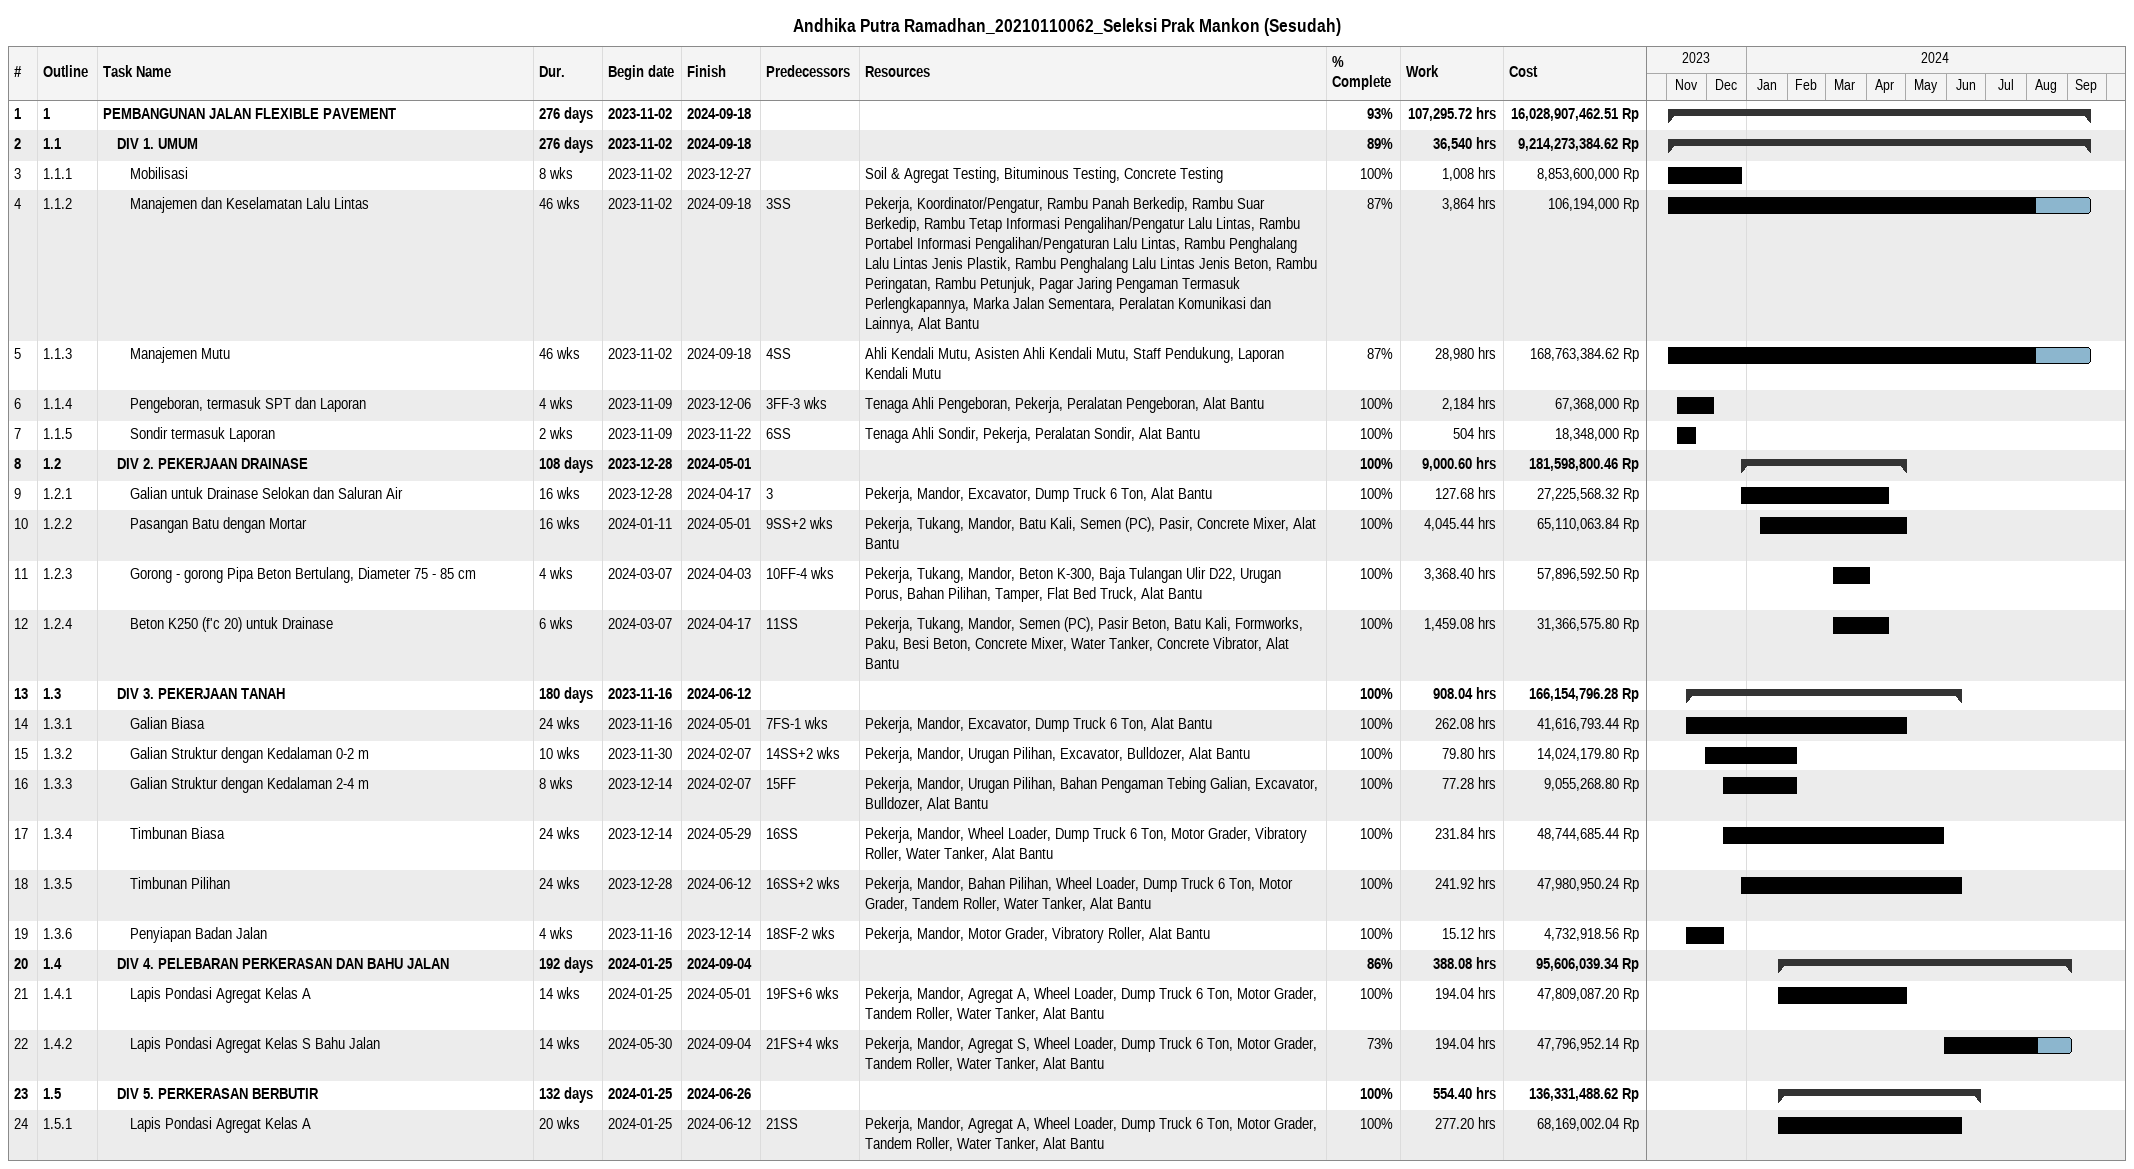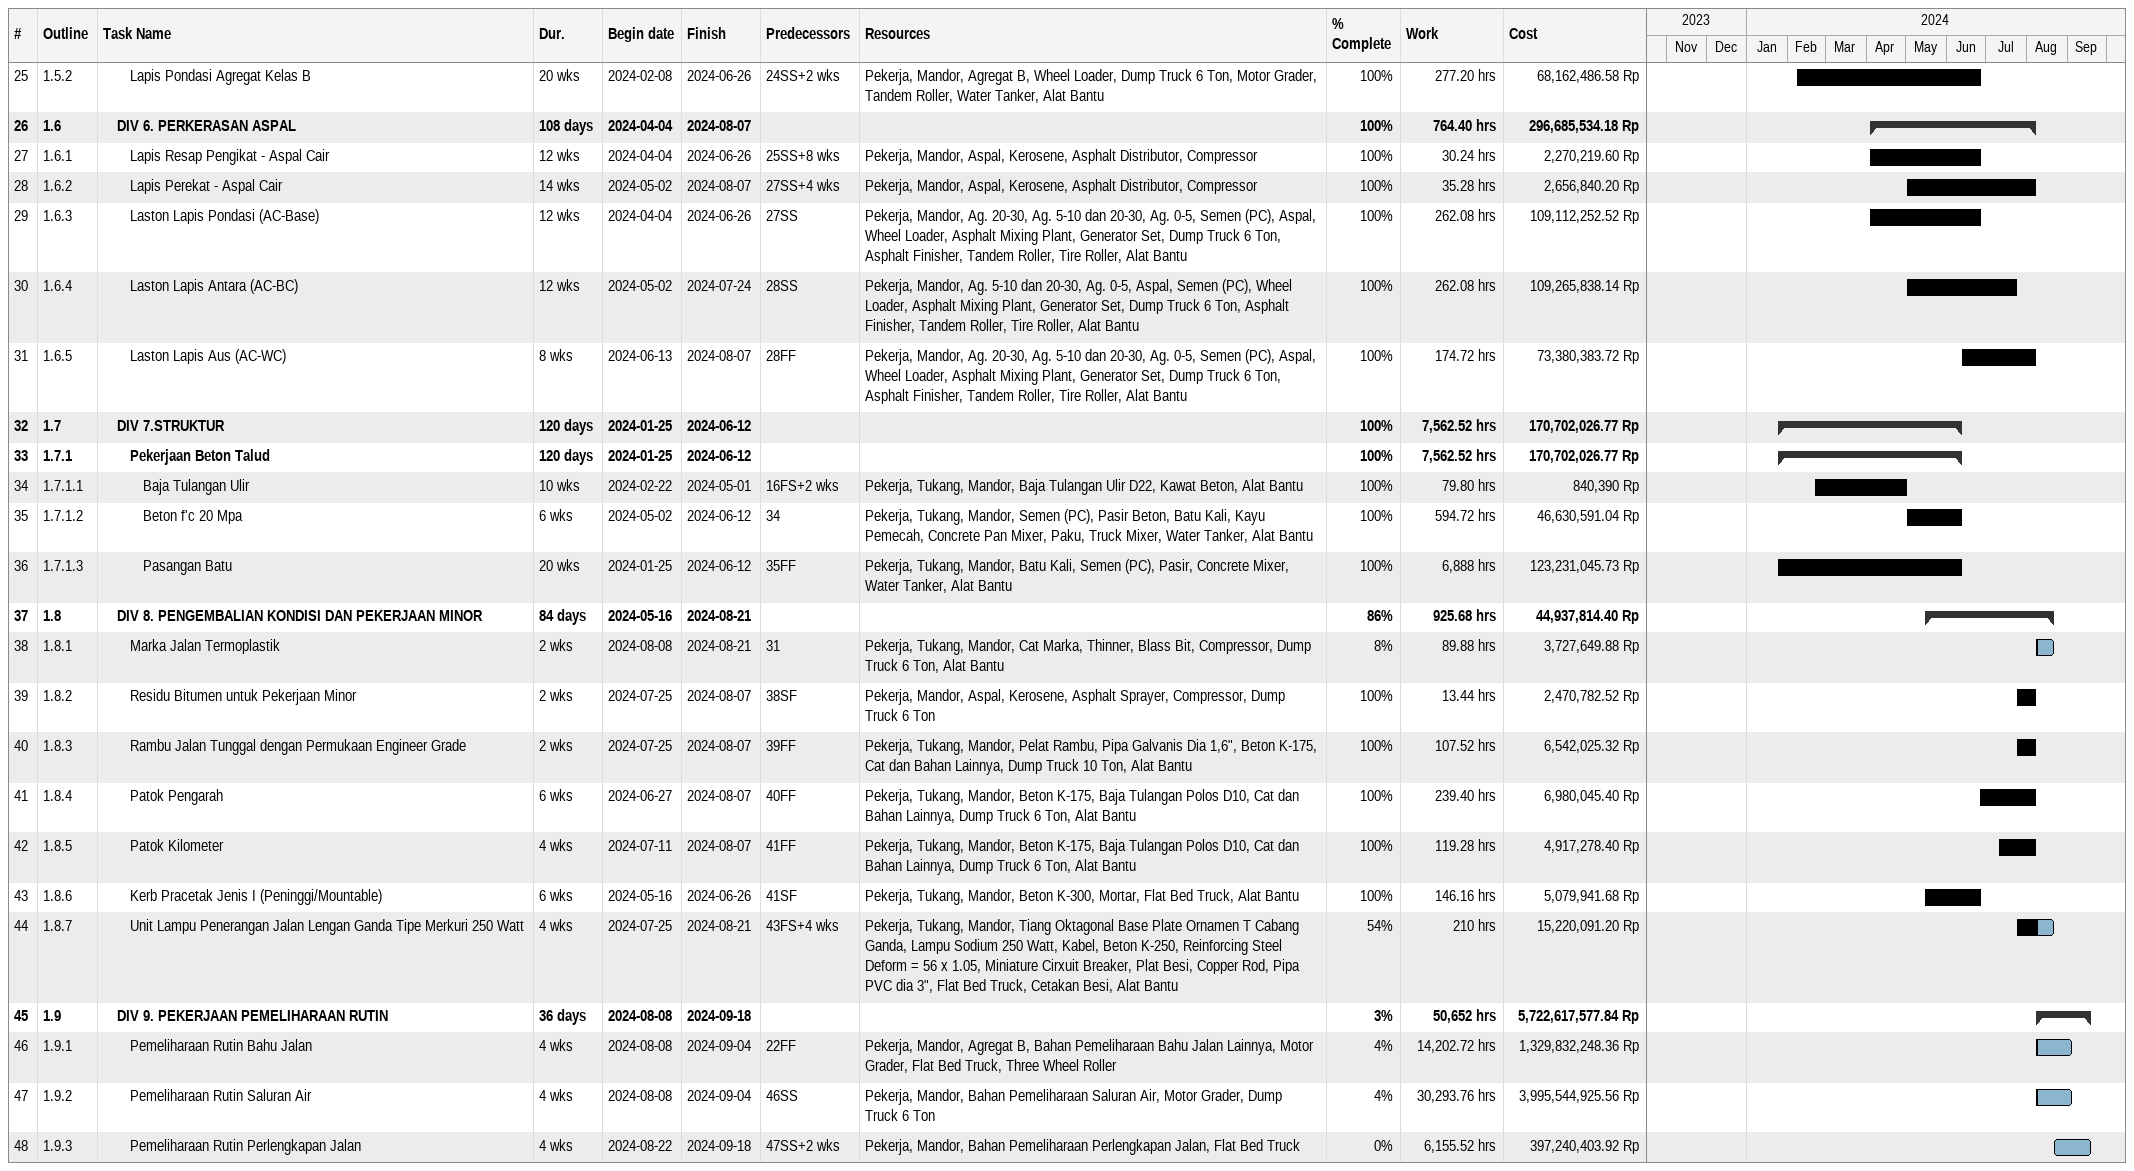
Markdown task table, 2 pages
Andhika Putra Ramadhan_20210110062_Seleksi Prak Mankon (Sesudah)

| ID | WBS | Task | Duration | Start | Finish | Predecessors | Resources | % complete | Work (h) | Cost (Rp) |
|---|---|---|---|---|---|---|---|---|---|---|
| 1 | 1 | **PEMBANGUNAN JALAN FLEXIBLE PAVEMENT** | 276d | 2023-11-02 | 2024-09-18 |  |  | 93 | 107295.72 | 16028907462.51 |
| 2 | 1.1 | **DIV 1. UMUM** | 276d | 2023-11-02 | 2024-09-18 |  |  | 89 | 36540 | 9214273384.62 |
| 3 | 1.1.1 | Mobilisasi | 8w | 2023-11-02 | 2023-12-27 |  | Soil & Agregat Testing, Bituminous Testing, Concrete Testing | 100 | 1008 | 8853600000 |
| 4 | 1.1.2 | Manajemen dan Keselamatan Lalu Lintas | 46w | 2023-11-02 | 2024-09-18 | 3SS | Pekerja, Koordinator/Pengatur, Rambu Panah Berkedip, Rambu Suar Berkedip, Rambu Tetap Informasi Pengalihan/Pengatur Lalu Lintas, Rambu Portabel Informasi Pengalihan/Pengaturan Lalu Lintas, Rambu Penghalang Lalu Lintas Jenis Plastik, Rambu Penghalang Lalu Lintas Jenis Beton, Rambu Peringatan, Rambu Petunjuk, Pagar Jaring Pengaman Termasuk Perlengkapannya, Marka Jalan Sementara, Peralatan Komunikasi dan Lainnya, Alat Bantu | 87 | 3864 | 106194000 |
| 5 | 1.1.3 | Manajemen Mutu | 46w | 2023-11-02 | 2024-09-18 | 4SS | Ahli Kendali Mutu, Asisten Ahli Kendali Mutu, Staff Pendukung, Laporan Kendali Mutu | 87 | 28980 | 168763384.62 |
| 6 | 1.1.4 | Pengeboran, termasuk SPT dan Laporan | 4w | 2023-11-09 | 2023-12-06 | 3FF-3w | Tenaga Ahli Pengeboran, Pekerja, Peralatan Pengeboran, Alat Bantu | 100 | 2184 | 67368000 |
| 7 | 1.1.5 | Sondir termasuk Laporan | 2w | 2023-11-09 | 2023-11-22 | 6SS | Tenaga Ahli Sondir, Pekerja, Peralatan Sondir, Alat Bantu | 100 | 504 | 18348000 |
| 8 | 1.2 | **DIV 2. PEKERJAAN DRAINASE** | 108d | 2023-12-28 | 2024-05-01 |  |  | 100 | 9000.60 | 181598800.46 |
| 9 | 1.2.1 | Galian untuk Drainase Selokan dan Saluran Air | 16w | 2023-12-28 | 2024-04-17 | 3 | Pekerja, Mandor, Excavator, Dump Truck 6 Ton, Alat Bantu | 100 | 127.68 | 27225568.32 |
| 10 | 1.2.2 | Pasangan Batu dengan Mortar | 16w | 2024-01-11 | 2024-05-01 | 9SS+2w | Pekerja, Tukang, Mandor, Batu Kali, Semen (PC), Pasir, Concrete Mixer, Alat Bantu | 100 | 4045.44 | 65110063.84 |
| 11 | 1.2.3 | Gorong - gorong Pipa Beton Bertulang, Diameter 75 - 85 cm | 4w | 2024-03-07 | 2024-04-03 | 10FF-4w | Pekerja, Tukang, Mandor, Beton K-300, Baja Tulangan Ulir D22, Urugan Porus, Bahan Pilihan, Tamper, Flat Bed Truck, Alat Bantu | 100 | 3368.40 | 57896592.50 |
| 12 | 1.2.4 | Beton K250 (f'c 20) untuk Drainase | 6w | 2024-03-07 | 2024-04-17 | 11SS | Pekerja, Tukang, Mandor, Semen (PC), Pasir Beton, Batu Kali, Formworks, Paku, Besi Beton, Concrete Mixer, Water Tanker, Concrete Vibrator, Alat Bantu | 100 | 1459.08 | 31366575.80 |
| 13 | 1.3 | **DIV 3. PEKERJAAN TANAH** | 180d | 2023-11-16 | 2024-06-12 |  |  | 100 | 908.04 | 166154796.28 |
| 14 | 1.3.1 | Galian Biasa | 24w | 2023-11-16 | 2024-05-01 | 7FS-1w | Pekerja, Mandor, Excavator, Dump Truck 6 Ton, Alat Bantu | 100 | 262.08 | 41616793.44 |
| 15 | 1.3.2 | Galian Struktur dengan Kedalaman 0-2 m | 10w | 2023-11-30 | 2024-02-07 | 14SS+2w | Pekerja, Mandor, Urugan Pilihan, Excavator, Bulldozer, Alat Bantu | 100 | 79.80 | 14024179.80 |
| 16 | 1.3.3 | Galian Struktur dengan Kedalaman 2-4 m | 8w | 2023-12-14 | 2024-02-07 | 15FF | Pekerja, Mandor, Urugan Pilihan, Bahan Pengaman Tebing Galian, Excavator, Bulldozer, Alat Bantu | 100 | 77.28 | 9055268.80 |
| 17 | 1.3.4 | Timbunan Biasa | 24w | 2023-12-14 | 2024-05-29 | 16SS | Pekerja, Mandor, Wheel Loader, Dump Truck 6 Ton, Motor Grader, Vibratory Roller, Water Tanker, Alat Bantu | 100 | 231.84 | 48744685.44 |
| 18 | 1.3.5 | Timbunan Pilihan | 24w | 2023-12-28 | 2024-06-12 | 16SS+2w | Pekerja, Mandor, Bahan Pilihan, Wheel Loader, Dump Truck 6 Ton, Motor Grader, Tandem Roller, Water Tanker, Alat Bantu | 100 | 241.92 | 47980950.24 |
| 19 | 1.3.6 | Penyiapan Badan Jalan | 4w | 2023-11-16 | 2023-12-14 | 18SF-2w | Pekerja, Mandor, Motor Grader, Vibratory Roller, Alat Bantu | 100 | 15.12 | 4732918.56 |
| 20 | 1.4 | **DIV 4. PELEBARAN PERKERASAN DAN BAHU JALAN** | 192d | 2024-01-25 | 2024-09-04 |  |  | 86 | 388.08 | 95606039.34 |
| 21 | 1.4.1 | Lapis Pondasi Agregat Kelas A | 14w | 2024-01-25 | 2024-05-01 | 19FS+6w | Pekerja, Mandor, Agregat A, Wheel Loader, Dump Truck 6 Ton, Motor Grader, Tandem Roller, Water Tanker, Alat Bantu | 100 | 194.04 | 47809087.20 |
| 22 | 1.4.2 | Lapis Pondasi Agregat Kelas S Bahu Jalan | 14w | 2024-05-30 | 2024-09-04 | 21FS+4w | Pekerja, Mandor, Agregat S, Wheel Loader, Dump Truck 6 Ton, Motor Grader, Tandem Roller, Water Tanker, Alat Bantu | 73 | 194.04 | 47796952.14 |
| 23 | 1.5 | **DIV 5. PERKERASAN BERBUTIR** | 132d | 2024-01-25 | 2024-06-26 |  |  | 100 | 554.40 | 136331488.62 |
| 24 | 1.5.1 | Lapis Pondasi Agregat Kelas A | 20w | 2024-01-25 | 2024-06-12 | 21SS | Pekerja, Mandor, Agregat A, Wheel Loader, Dump Truck 6 Ton, Motor Grader, Tandem Roller, Water Tanker, Alat Bantu | 100 | 277.20 | 68169002.04 |
| 25 | 1.5.2 | Lapis Pondasi Agregat Kelas B | 20w | 2024-02-08 | 2024-06-26 | 24SS+2w | Pekerja, Mandor, Agregat B, Wheel Loader, Dump Truck 6 Ton, Motor Grader, Tandem Roller, Water Tanker, Alat Bantu | 100 | 277.20 | 68162486.58 |
| 26 | 1.6 | **DIV 6. PERKERASAN ASPAL** | 108d | 2024-04-04 | 2024-08-07 |  |  | 100 | 764.40 | 296685534.18 |
| 27 | 1.6.1 | Lapis Resap Pengikat - Aspal Cair | 12w | 2024-04-04 | 2024-06-26 | 25SS+8w | Pekerja, Mandor, Aspal, Kerosene, Asphalt Distributor, Compressor | 100 | 30.24 | 2270219.60 |
| 28 | 1.6.2 | Lapis Perekat - Aspal Cair | 14w | 2024-05-02 | 2024-08-07 | 27SS+4w | Pekerja, Mandor, Aspal, Kerosene, Asphalt Distributor, Compressor | 100 | 35.28 | 2656840.20 |
| 29 | 1.6.3 | Laston Lapis Pondasi (AC-Base) | 12w | 2024-04-04 | 2024-06-26 | 27SS | Pekerja, Mandor, Ag. 20-30, Ag. 5-10 dan 20-30, Ag. 0-5, Semen (PC), Aspal, Wheel Loader, Asphalt Mixing Plant, Generator Set, Dump Truck 6 Ton, Asphalt Finisher, Tandem Roller, Tire Roller, Alat Bantu | 100 | 262.08 | 109112252.52 |
| 30 | 1.6.4 | Laston Lapis Antara (AC-BC) | 12w | 2024-05-02 | 2024-07-24 | 28SS | Pekerja, Mandor, Ag. 5-10 dan 20-30, Ag. 0-5, Aspal, Semen (PC), Wheel Loader, Asphalt Mixing Plant, Generator Set, Dump Truck 6 Ton, Asphalt Finisher, Tandem Roller, Tire Roller, Alat Bantu | 100 | 262.08 | 109265838.14 |
| 31 | 1.6.5 | Laston Lapis Aus (AC-WC) | 8w | 2024-06-13 | 2024-08-07 | 28FF | Pekerja, Mandor, Ag. 20-30, Ag. 5-10 dan 20-30, Ag. 0-5, Semen (PC), Aspal, Wheel Loader, Asphalt Mixing Plant, Generator Set, Dump Truck 6 Ton, Asphalt Finisher, Tandem Roller, Tire Roller, Alat Bantu | 100 | 174.72 | 73380383.72 |
| 32 | 1.7 | **DIV 7.STRUKTUR** | 120d | 2024-01-25 | 2024-06-12 |  |  | 100 | 7562.52 | 170702026.77 |
| 33 | 1.7.1 | **Pekerjaan Beton Talud** | 120d | 2024-01-25 | 2024-06-12 |  |  | 100 | 7562.52 | 170702026.77 |
| 34 | 1.7.1.1 | Baja Tulangan Ulir | 10w | 2024-02-22 | 2024-05-01 | 16FS+2w | Pekerja, Tukang, Mandor, Baja Tulangan Ulir D22, Kawat Beton, Alat Bantu | 100 | 79.80 | 840390 |
| 35 | 1.7.1.2 | Beton f'c 20 Mpa | 6w | 2024-05-02 | 2024-06-12 | 34 | Pekerja, Tukang, Mandor, Semen (PC), Pasir Beton, Batu Kali, Kayu Pemecah, Concrete Pan Mixer, Paku, Truck Mixer, Water Tanker, Alat Bantu | 100 | 594.72 | 46630591.04 |
| 36 | 1.7.1.3 | Pasangan Batu | 20w | 2024-01-25 | 2024-06-12 | 35FF | Pekerja, Tukang, Mandor, Batu Kali, Semen (PC), Pasir, Concrete Mixer, Water Tanker, Alat Bantu | 100 | 6888 | 123231045.73 |
| 37 | 1.8 | **DIV 8. PENGEMBALIAN KONDISI DAN PEKERJAAN MINOR** | 84d | 2024-05-16 | 2024-08-21 |  |  | 86 | 925.68 | 44937814.40 |
| 38 | 1.8.1 | Marka Jalan Termoplastik | 2w | 2024-08-08 | 2024-08-21 | 31 | Pekerja, Tukang, Mandor, Cat Marka, Thinner, Blass Bit, Compressor, Dump Truck 6 Ton, Alat Bantu | 8 | 89.88 | 3727649.88 |
| 39 | 1.8.2 | Residu Bitumen untuk Pekerjaan Minor | 2w | 2024-07-25 | 2024-08-07 | 38SF | Pekerja, Mandor, Aspal, Kerosene, Asphalt Sprayer, Compressor, Dump Truck 6 Ton | 100 | 13.44 | 2470782.52 |
| 40 | 1.8.3 | Rambu Jalan Tunggal dengan Permukaan Engineer Grade | 2w | 2024-07-25 | 2024-08-07 | 39FF | Pekerja, Tukang, Mandor, Pelat Rambu, Pipa Galvanis Dia 1,6", Beton K-175, Cat dan Bahan Lainnya, Dump Truck 10 Ton, Alat Bantu | 100 | 107.52 | 6542025.32 |
| 41 | 1.8.4 | Patok Pengarah | 6w | 2024-06-27 | 2024-08-07 | 40FF | Pekerja, Tukang, Mandor, Beton K-175, Baja Tulangan Polos D10, Cat dan Bahan Lainnya, Dump Truck 6 Ton, Alat Bantu | 100 | 239.40 | 6980045.40 |
| 42 | 1.8.5 | Patok Kilometer | 4w | 2024-07-11 | 2024-08-07 | 41FF | Pekerja, Tukang, Mandor, Beton K-175, Baja Tulangan Polos D10, Cat dan Bahan Lainnya, Dump Truck 6 Ton, Alat Bantu | 100 | 119.28 | 4917278.40 |
| 43 | 1.8.6 | Kerb Pracetak Jenis I (Peninggi/Mountable) | 6w | 2024-05-16 | 2024-06-26 | 41SF | Pekerja, Tukang, Mandor, Beton K-300, Mortar, Flat Bed Truck, Alat Bantu | 100 | 146.16 | 5079941.68 |
| 44 | 1.8.7 | Unit Lampu Penerangan Jalan Lengan Ganda Tipe Merkuri 250 Watt | 4w | 2024-07-25 | 2024-08-21 | 43FS+4w | Pekerja, Tukang, Mandor, Tiang Oktagonal Base Plate Ornamen T Cabang Ganda, Lampu Sodium 250 Watt, Kabel, Beton K-250, Reinforcing Steel Deform = 56 x 1.05, Miniature Cirxuit Breaker, Plat Besi, Copper Rod, Pipa PVC dia 3", Flat Bed Truck, Cetakan Besi, Alat Bantu | 54 | 210 | 15220091.20 |
| 45 | 1.9 | **DIV 9. PEKERJAAN PEMELIHARAAN RUTIN** | 36d | 2024-08-08 | 2024-09-18 |  |  | 3 | 50652 | 5722617577.84 |
| 46 | 1.9.1 | Pemeliharaan Rutin Bahu Jalan | 4w | 2024-08-08 | 2024-09-04 | 22FF | Pekerja, Mandor, Agregat B, Bahan Pemeliharaan Bahu Jalan Lainnya, Motor Grader, Flat Bed Truck, Three Wheel Roller | 4 | 14202.72 | 1329832248.36 |
| 47 | 1.9.2 | Pemeliharaan Rutin Saluran Air | 4w | 2024-08-08 | 2024-09-04 | 46SS | Pekerja, Mandor, Bahan Pemeliharaan Saluran Air, Motor Grader, Dump Truck 6 Ton | 4 | 30293.76 | 3995544925.56 |
| 48 | 1.9.3 | Pemeliharaan Rutin Perlengkapan Jalan | 4w | 2024-08-22 | 2024-09-18 | 47SS+2w | Pekerja, Mandor, Bahan Pemeliharaan Perlengkapan Jalan, Flat Bed Truck | 0 | 6155.52 | 397240403.92 |
